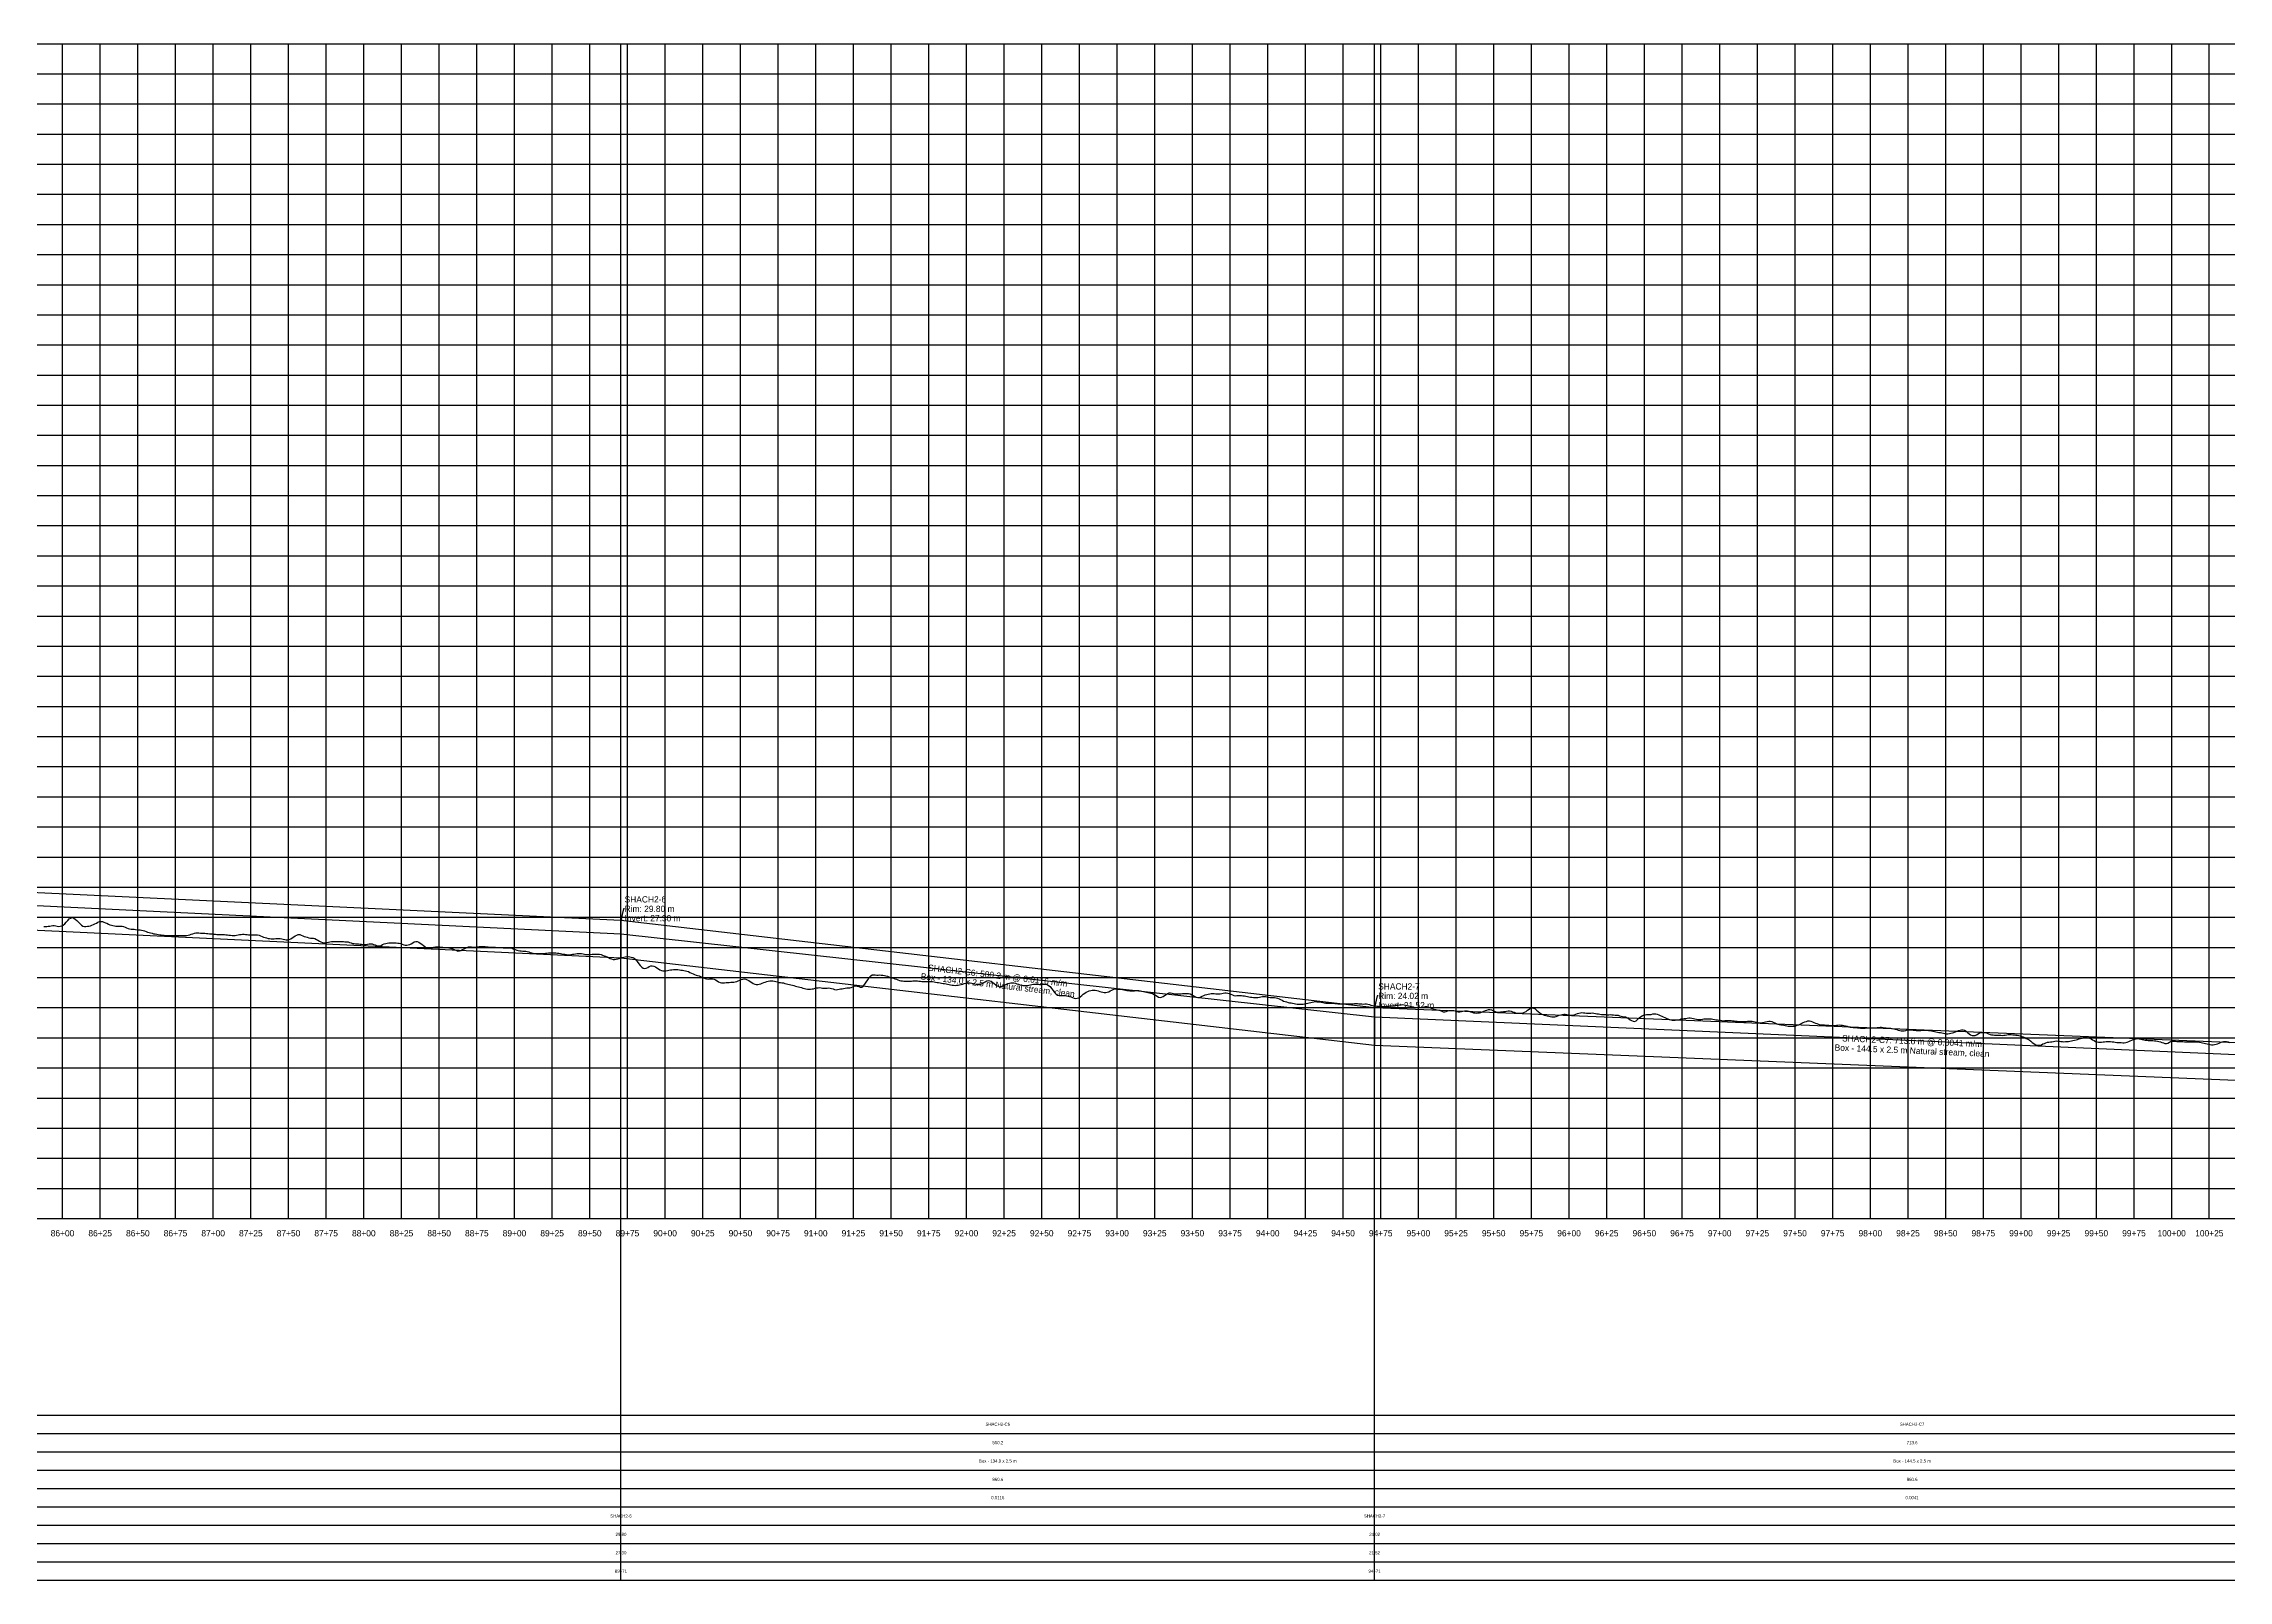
# Model space of a CAD drawing. Extents: x -64 to 11475, y -140 to 887.
# Drawn here: x 8588 to 10038, y -140 to 880 of the extents above; entities that cross this region are included whole.
import ezdxf
from ezdxf.enums import TextEntityAlignment as Align

# ---------------------------------------------------------------- set-up
doc = ezdxf.new("R2010")
doc.units = 0
for name, color, linetype in [('Annotation', 7, 'Continuous'), ('Annotation_Table', 254, 'Continuous'), ('Crown', 7, 'Continuous'), ('Grid', 254, 'Continuous'), ('Grid_Text', 7, 'Continuous'), ('Ground_Elevation', 3, 'Continuous'), ('Hydraulic_Grade', 5, 'Continuous'), ('Invert', 7, 'Continuous'), ('Structure', 7, 'Continuous')]:
    doc.layers.add(name, color=color, linetype=linetype)

msp = doc.modelspace()

# ---------------------------------------------------------------- linework, layer by layer
at = {"layer": 'Annotation', "color": 0}
for points in [[(8973.1, 305.6), (8972.4, 305.6), (8970.7, 298)], [(9473.3, 247.8), (9472.6, 247.8), (9470.9, 240.2)]]:
    msp.add_lwpolyline(points, dxfattribs=at)
for points in [[(8970.7, 298), (8970.5, 299), (8971.3, 298.8)], [(9470.9, 240.2), (9470.7, 241.2), (9471.4, 241)]]:
    msp.add_lwpolyline(points, close=True, dxfattribs=at)
at = {"layer": 'Annotation_Table', "color": 254}
for points in [[(8970.7, -140.2), (8970.7, 880)], [(9470.9, -140.2), (9470.9, 880)], [(-25, -30.5), (11450, -30.5)], [(-25, -42.7), (11450, -42.7)], [(-25, -54.9), (11450, -54.9)], [(-25, -67.1), (11450, -67.1)], [(-25, -79.2), (11450, -79.2)], [(-25, -91.4), (11450, -91.4)], [(-25, -103.6), (11450, -103.6)], [(-25, -115.8), (11450, -115.8)], [(-25, -128), (11450, -128)], [(-25, -140.2), (11450, -140.2)]]:
    msp.add_lwpolyline(points, dxfattribs=at)
at = {"layer": 'Crown', "color": 0}
for points in [[(6187.5, 430.2), (8970.7, 298)], [(8970.7, 298), (8970.7, 298)], [(8970.7, 298), (9470.9, 240.2)], [(9470.9, 240.2), (9470.9, 240.2)], [(9470.9, 240.2), (10184.5, 211.1)]]:
    msp.add_lwpolyline(points, dxfattribs=at)
at = {"layer": 'Grid', "color": 254}
for points in [[(-25, 880), (11450, 880)], [(8600, 100), (8600, 880)], [(8625, 100), (8625, 880)], [(8650, 100), (8650, 880)], [(8675, 100), (8675, 880)], [(8700, 100), (8700, 880)], [(8725, 100), (8725, 880)], [(8750, 100), (8750, 880)], [(8775, 100), (8775, 880)], [(8800, 100), (8800, 880)], [(8825, 100), (8825, 880)], [(8850, 100), (8850, 880)], [(8875, 100), (8875, 880)], [(8900, 100), (8900, 880)], [(8925, 100), (8925, 880)], [(8950, 100), (8950, 880)], [(8975, 100), (8975, 880)], [(9000, 100), (9000, 880)], [(9025, 100), (9025, 880)], [(9050, 100), (9050, 880)], [(9075, 100), (9075, 880)], [(9100, 100), (9100, 880)], [(9125, 100), (9125, 880)], [(9150, 100), (9150, 880)], [(9175, 100), (9175, 880)], [(9200, 100), (9200, 880)], [(9225, 100), (9225, 880)], [(9250, 100), (9250, 880)], [(9275, 100), (9275, 880)], [(9300, 100), (9300, 880)], [(9325, 100), (9325, 880)], [(9350, 100), (9350, 880)], [(9375, 100), (9375, 880)], [(9400, 100), (9400, 880)], [(9425, 100), (9425, 880)], [(9450, 100), (9450, 880)], [(9475, 100), (9475, 880)], [(9500, 100), (9500, 880)], [(9525, 100), (9525, 880)], [(9550, 100), (9550, 880)], [(9575, 100), (9575, 880)], [(9600, 100), (9600, 880)], [(9625, 100), (9625, 880)], [(9650, 100), (9650, 880)], [(9675, 100), (9675, 880)], [(9700, 100), (9700, 880)], [(9725, 100), (9725, 880)], [(9750, 100), (9750, 880)], [(9775, 100), (9775, 880)], [(9800, 100), (9800, 880)], [(9825, 100), (9825, 880)], [(9850, 100), (9850, 880)], [(9875, 100), (9875, 880)], [(9900, 100), (9900, 880)], [(9925, 100), (9925, 880)], [(9950, 100), (9950, 880)], [(9975, 100), (9975, 880)], [(10000, 100), (10000, 880)], [(10025, 100), (10025, 880)], [(-25, 860), (11450, 860)], [(-25, 840), (11450, 840)], [(-25, 820), (11450, 820)], [(-25, 800), (11450, 800)], [(-25, 780), (11450, 780)], [(-25, 760), (11450, 760)], [(-25, 740), (11450, 740)], [(-25, 720), (11450, 720)], [(-25, 700), (11450, 700)], [(-25, 680), (11450, 680)], [(-25, 660), (11450, 660)], [(-25, 640), (11450, 640)], [(-25, 620), (11450, 620)], [(-25, 600), (11450, 600)], [(-25, 580), (11450, 580)], [(-25, 560), (11450, 560)], [(-25, 540), (11450, 540)], [(-25, 520), (11450, 520)], [(-25, 500), (11450, 500)], [(-25, 480), (11450, 480)], [(-25, 460), (11450, 460)], [(-25, 440), (11450, 440)], [(-25, 420), (11450, 420)], [(-25, 400), (11450, 400)], [(-25, 380), (11450, 380)], [(-25, 360), (11450, 360)], [(-25, 340), (11450, 340)], [(-25, 320), (11450, 320)], [(-25, 300), (11450, 300)], [(-25, 280), (11450, 280)], [(-25, 260), (11450, 260)], [(-25, 240), (11450, 240)], [(-25, 220), (11450, 220)], [(-25, 200), (11450, 200)], [(-25, 180), (11450, 180)], [(-25, 160), (11450, 160)], [(-25, 140), (11450, 140)], [(-25, 120), (11450, 120)], [(-25, 100), (11450, 100)]]:
    msp.add_lwpolyline(points, dxfattribs=at)
at = {"layer": 'Ground_Elevation', "color": 3}
msp.add_lwpolyline([(8587.5, 293.9), (8588.5, 293.9), (8589.5, 293.9), (8590.5, 294), (8591.5, 294.2), (8592.5, 294.4), (8593.5, 294.6), (8594.5, 294.5), (8595.5, 294.3), (8596.5, 294), (8597.5, 293.9), (8598.5, 294), (8599.5, 294.3), (8600.5, 294.8), (8601.5, 295.6), (8602.5, 296.7), (8603.5, 297.9), (8604.5, 298.9), (8605.5, 299.5), (8606.5, 299.8), (8607.5, 299.5), (8608.5, 298.8), (8609.5, 297.9), (8610.5, 296.8), (8611.5, 295.8), (8612.5, 294.8), (8613.5, 294.2), (8614.5, 293.9), (8615.5, 293.9), (8616.5, 294.1), (8617.5, 294.2), (8618.5, 294.4), (8619.5, 294.8), (8620.5, 295.2), (8621.5, 295.7), (8622.5, 296.2), (8623.5, 296.7), (8624.5, 297.1), (8625.5, 297.3), (8626.5, 297.1), (8627.5, 296.8), (8628.5, 296.4), (8629.5, 296), (8630.5, 295.5), (8631.5, 295), (8632.5, 294.7), (8633.5, 294.5), (8634.5, 294.3), (8635.5, 294.1), (8636.5, 294.1), (8637.5, 294.1), (8638.5, 294.1), (8639.5, 294.1), (8640.5, 293.8), (8641.5, 293.5), (8642.5, 293), (8643.5, 292.6), (8644.5, 292.3), (8645.5, 292.1), (8646.5, 292), (8647.5, 292), (8648.5, 291.8), (8649.5, 291.6), (8650.5, 291.6), (8651.5, 291.6), (8652.5, 291.5), (8653.5, 291.2), (8654.5, 290.9), (8655.5, 290.5), (8656.5, 290.2), (8657.5, 289.9), (8658.5, 289.6), (8659.5, 289.4), (8660.5, 289.1), (8661.5, 288.9), (8662.5, 288.7), (8663.5, 288.5), (8664.5, 288.4), (8665.5, 288.3), (8666.5, 288.2), (8667.5, 288.1), (8668.5, 287.9), (8669.5, 287.8), (8670.5, 287.8), (8671.5, 287.8), (8672.5, 287.9), (8673.5, 287.9), (8674.5, 288), (8675.5, 288), (8676.5, 288), (8677.5, 287.9), (8678.5, 287.9), (8679.5, 287.8), (8680.5, 287.8), (8681.5, 287.8), (8682.5, 287.9), (8683.5, 288.1), (8684.5, 288.3), (8685.5, 288.7), (8686.5, 289), (8687.5, 289.4), (8688.5, 289.6), (8689.5, 289.6), (8690.5, 289.6), (8691.5, 289.5), (8692.5, 289.4), (8693.5, 289.4), (8694.5, 289.4), (8695.5, 289.3), (8696.5, 289.2), (8697.5, 289.1), (8698.5, 289), (8699.5, 288.9), (8700.5, 288.8), (8701.5, 288.7), (8702.5, 288.6), (8703.5, 288.6), (8704.5, 288.5), (8705.5, 288.5), (8706.5, 288.5), (8707.5, 288.5), (8708.5, 288.4), (8709.5, 288.3), (8710.5, 288.2), (8711.5, 288.1), (8712.5, 288), (8713.5, 287.9), (8714.5, 288), (8715.5, 288.1), (8716.5, 288.3), (8717.5, 288.5), (8718.5, 288.6), (8719.5, 288.8), (8720.5, 288.8), (8721.5, 288.6), (8722.5, 288.5), (8723.5, 288.3), (8724.5, 288.3), (8725.5, 288.4), (8726.5, 288.4), (8727.5, 288.4), (8728.5, 288.4), (8729.5, 288.3), (8730.5, 288.1), (8731.5, 287.7), (8732.5, 287.3), (8733.5, 286.9), (8734.5, 286.6), (8735.5, 286.3), (8736.5, 286), (8737.5, 285.8), (8738.5, 285.6), (8739.5, 285.6), (8740.5, 285.7), (8741.5, 285.8), (8742.5, 285.9), (8743.5, 285.9), (8744.5, 285.9), (8745.5, 285.7), (8746.5, 285.5), (8747.5, 285.2), (8748.5, 285), (8749.5, 285), (8750.5, 285.3), (8751.5, 285.7), (8752.5, 286.4), (8753.5, 287), (8754.5, 287.7), (8755.5, 288.2), (8756.5, 288.6), (8757.5, 288.5), (8758.5, 288.1), (8759.5, 287.6), (8760.5, 287.2), (8761.5, 287), (8762.5, 286.7), (8763.5, 286.4), (8764.5, 286.2), (8765.5, 286.2), (8766.5, 286.1), (8767.5, 285.8), (8768.5, 285.3), (8769.5, 284.7), (8770.5, 284.1), (8771.5, 283.6), (8772.5, 283.2), (8773.5, 283.1), (8774.5, 283.2), (8775.5, 283.3), (8776.5, 283.5), (8777.5, 283.7), (8778.5, 283.9), (8779.5, 283.9), (8780.5, 283.9), (8781.5, 283.9), (8782.5, 283.9), (8783.5, 283.9), (8784.5, 283.9), (8785.5, 283.9), (8786.5, 283.9), (8787.5, 283.8), (8788.5, 283.7), (8789.5, 283.6), (8790.5, 283.3), (8791.5, 283), (8792.5, 282.7), (8793.5, 282.5), (8794.5, 282.4), (8795.5, 282.3), (8796.5, 282.3), (8797.5, 282.2), (8798.5, 282.1), (8799.5, 282), (8800.5, 281.9), (8801.5, 281.9), (8802.5, 282.1), (8803.5, 282.4), (8804.5, 282.4), (8805.5, 282.3), (8806.5, 281.9), (8807.5, 281.6), (8808.5, 281.2), (8809.5, 281), (8810.5, 281), (8811.5, 281.3), (8812.5, 281.9), (8813.5, 282.3), (8814.5, 282.6), (8815.5, 282.8), (8816.5, 283), (8817.5, 283.1), (8818.5, 283.1), (8819.5, 283.1), (8820.5, 283.1), (8821.5, 283), (8822.5, 282.9), (8823.5, 282.8), (8824.5, 282.5), (8825.5, 282.1), (8826.5, 281.8), (8827.5, 281.5), (8828.5, 281.4), (8829.5, 281.6), (8830.5, 281.9), (8831.5, 282.4), (8832.5, 283), (8833.5, 283.6), (8834.5, 283.9), (8835.5, 283.9), (8836.5, 283.5), (8837.5, 282.9), (8838.5, 282.1), (8839.5, 281.3), (8840.5, 280.5), (8841.5, 279.8), (8842.5, 279.4), (8843.5, 279.3), (8844.5, 279.5), (8845.5, 279.8), (8846.5, 280.1), (8847.5, 280.3), (8848.5, 280.4), (8849.5, 280.3), (8850.5, 280.3), (8851.5, 280.2), (8852.5, 280.1), (8853.5, 280), (8854.5, 279.9), (8855.5, 279.9), (8856.5, 279.8), (8857.5, 279.6), (8858.5, 279.3), (8859.5, 278.8), (8860.5, 278.3), (8861.5, 277.9), (8862.5, 277.6), (8863.5, 277.7), (8864.5, 278), (8865.5, 278.5), (8866.5, 279.1), (8867.5, 279.6), (8868.5, 280), (8869.5, 280.3), (8870.5, 280.3), (8871.5, 280.3), (8872.5, 280.2), (8873.5, 280.2), (8874.5, 280.3), (8875.5, 280.4), (8876.5, 280.6), (8877.5, 280.7), (8878.5, 280.6), (8879.5, 280.6), (8880.5, 280.5), (8881.5, 280.4), (8882.5, 280.3), (8883.5, 280.2), (8884.5, 280.2), (8885.5, 280.1), (8886.5, 280.1), (8887.5, 280.1), (8888.5, 280), (8889.5, 280), (8890.5, 279.9), (8891.5, 279.9), (8892.5, 279.8), (8893.5, 279.8), (8894.5, 279.8), (8895.5, 279.8), (8896.5, 279.8), (8897.5, 279.7), (8898.5, 279.4), (8899.5, 278.9), (8900.5, 278.5), (8901.5, 278.1), (8902.5, 277.9), (8903.5, 277.8), (8904.5, 277.7), (8905.5, 277.6), (8906.5, 277.5), (8907.5, 277.4), (8908.5, 277.2), (8909.5, 277), (8910.5, 276.7), (8911.5, 276.4), (8912.5, 276.1), (8913.5, 276), (8914.5, 275.9), (8915.5, 275.9), (8916.5, 275.9), (8917.5, 275.9), (8918.5, 275.9), (8919.5, 276), (8920.5, 276.1), (8921.5, 276.2), (8922.5, 276.3), (8923.5, 276.3), (8924.5, 276.4), (8925.5, 276.4), (8926.5, 276.4), (8927.5, 276.3), (8928.5, 276.2), (8929.5, 276.1), (8930.5, 275.9), (8931.5, 275.7), (8932.5, 275.5), (8933.5, 275.4), (8934.5, 275.2), (8935.5, 275.1), (8936.5, 275.1), (8937.5, 275.2), (8938.5, 275.4), (8939.5, 275.6), (8940.5, 275.8), (8941.5, 276), (8942.5, 276), (8943.5, 276), (8944.5, 275.9), (8945.5, 275.7), (8946.5, 275.5), (8947.5, 275.3), (8948.5, 275.2), (8949.5, 275.2), (8950.5, 275.3), (8951.5, 275.5), (8952.5, 275.6), (8953.5, 275.6), (8954.5, 275.6), (8955.5, 275.5), (8956.5, 275.4), (8957.5, 275.2), (8958.5, 274.9), (8959.5, 274.5), (8960.5, 274.1), (8961.5, 273.7), (8962.5, 273.2), (8963.5, 272.7), (8964.5, 272.3), (8965.5, 272), (8966.5, 271.9), (8967.5, 272.1), (8968.5, 272.3), (8969.5, 272.6), (8970.5, 272.9), (8971.5, 273.3), (8972.5, 273.6), (8973.5, 273.8), (8974.5, 273.9), (8975.5, 273.9), (8976.5, 273.8), (8977.5, 273.6), (8978.5, 273.3), (8979.5, 272.8), (8980.5, 271.9), (8981.5, 270.7), (8982.5, 269.2), (8983.5, 267.9), (8984.5, 266.8), (8985.5, 266.2), (8986.5, 266), (8987.5, 266.3), (8988.5, 266.7), (8989.5, 267.3), (8990.5, 267.7), (8991.5, 267.8), (8992.5, 267.6), (8993.5, 267), (8994.5, 266.4), (8995.5, 265.7), (8996.5, 265.1), (8997.5, 264.7), (8998.5, 264.4), (8999.5, 264.4), (9000.5, 264.4), (9001.5, 264.6), (9002.5, 264.8), (9003.5, 265), (9004.5, 265.1), (9005.5, 265.3), (9006.5, 265.4), (9007.5, 265.4), (9008.5, 265.3), (9009.5, 265.1), (9010.5, 264.9), (9011.5, 264.8), (9012.5, 264.6), (9013.5, 264.5), (9014.5, 264.2), (9015.5, 263.9), (9016.5, 263.4), (9017.5, 262.9), (9018.5, 262.4), (9019.5, 261.9), (9020.5, 261.6), (9021.5, 261.4), (9022.5, 261.1), (9023.5, 260.7), (9024.5, 260.3), (9025.5, 259.8), (9026.5, 259.4), (9027.5, 259.1), (9028.5, 259), (9029.5, 259.1), (9030.5, 259.2), (9031.5, 259.1), (9032.5, 258.8), (9033.5, 258.4), (9034.5, 257.7), (9035.5, 257.1), (9036.5, 256.7), (9037.5, 256.5), (9038.5, 256.4), (9039.5, 256.5), (9040.5, 256.6), (9041.5, 256.7), (9042.5, 256.8), (9043.5, 256.9), (9044.5, 256.9), (9045.5, 257), (9046.5, 257.1), (9047.5, 257.4), (9048.5, 257.8), (9049.5, 258.2), (9050.5, 258.6), (9051.5, 258.9), (9052.5, 259.1), (9053.5, 259), (9054.5, 258.5), (9055.5, 258), (9056.5, 257.4), (9057.5, 256.7), (9058.5, 256.1), (9059.5, 255.6), (9060.5, 255.4), (9061.5, 255.3), (9062.5, 255.5), (9063.5, 255.8), (9064.5, 256.2), (9065.5, 256.6), (9066.5, 257), (9067.5, 257.3), (9068.5, 257.6), (9069.5, 257.8), (9070.5, 257.8), (9071.5, 257.7), (9072.5, 257.5), (9073.5, 257.3), (9074.5, 257.1), (9075.5, 256.8), (9076.5, 256.6), (9077.5, 256.5), (9078.5, 256.5), (9079.5, 256.1), (9080.5, 255.9), (9081.5, 255.7), (9082.5, 255.4), (9083.5, 255.2), (9084.5, 254.9), (9085.5, 254.6), (9086.5, 254.3), (9087.5, 254.1), (9088.5, 253.9), (9089.5, 253.6), (9090.5, 253.3), (9091.5, 253), (9092.5, 252.7), (9093.5, 252.5), (9094.5, 252.3), (9095.5, 252.3), (9096.5, 252.3), (9097.5, 252.4), (9098.5, 252.6), (9099.5, 252.9), (9100.5, 253.1), (9101.5, 253.2), (9102.5, 253.3), (9103.5, 253.2), (9104.5, 253), (9105.5, 252.9), (9106.5, 253), (9107.5, 253), (9108.5, 253.1), (9109.5, 253), (9110.5, 252.8), (9111.5, 252.5), (9112.5, 252.1), (9113.5, 251.9), (9114.5, 252), (9115.5, 252.2), (9116.5, 252.4), (9117.5, 252.6), (9118.5, 252.8), (9119.5, 252.9), (9120.5, 253.1), (9121.5, 253.1), (9122.5, 253.2), (9123.5, 253.4), (9124.5, 253.8), (9125.5, 254.2), (9126.5, 254.4), (9127.5, 254.3), (9128.5, 254.1), (9129.5, 253.7), (9130.5, 253.7), (9131.5, 254.3), (9132.5, 255.5), (9133.5, 256.9), (9134.5, 258.5), (9135.5, 260), (9136.5, 261.1), (9137.5, 261.7), (9138.5, 261.8), (9139.5, 261.7), (9140.5, 261.6), (9141.5, 261.6), (9142.5, 261.7), (9143.5, 261.6), (9144.5, 261.6), (9145.5, 261.4), (9146.5, 261.1), (9147.5, 260.8), (9148.5, 260.4), (9149.5, 260.1), (9150.5, 259.8), (9151.5, 259.5), (9152.5, 259.2), (9153.5, 258.8), (9154.5, 258.4), (9155.5, 258.1), (9156.5, 257.9), (9157.5, 257.7), (9158.5, 257.6), (9159.5, 257.6), (9160.5, 257.6), (9161.5, 257.6), (9162.5, 257.6), (9163.5, 257.6), (9164.5, 257.7), (9165.5, 257.7), (9166.5, 257.7), (9167.5, 257.7), (9168.5, 257.6), (9169.5, 257.5), (9170.5, 257.4), (9171.5, 257.4), (9172.5, 257.4), (9173.5, 257.4), (9174.5, 257.4), (9175.5, 257.4), (9176.5, 257.4), (9177.5, 257.3), (9178.5, 257.2), (9179.5, 257), (9180.5, 256.7), (9181.5, 256.6), (9182.5, 256.4), (9183.5, 256.3), (9184.5, 256.1), (9185.5, 256), (9186.5, 255.9), (9187.5, 255.7), (9188.5, 255.4), (9189.5, 255.1), (9190.5, 254.9), (9191.5, 254.9), (9192.5, 254.8), (9193.5, 254.9), (9194.5, 255), (9195.5, 255.1), (9196.5, 255.3), (9197.5, 255.7), (9198.5, 256), (9199.5, 256.2), (9200.5, 256.3), (9201.5, 256.4), (9202.5, 256.4), (9203.5, 256.3), (9204.5, 256.1), (9205.5, 255.8), (9206.5, 255.6), (9207.5, 255.5), (9208.5, 255.5), (9209.5, 255.7), (9210.5, 256), (9211.5, 256.6), (9212.5, 257.2), (9213.5, 257.7), (9214.5, 258), (9215.5, 257.9), (9216.5, 257.5), (9217.5, 256.8), (9218.5, 256), (9219.5, 255.2), (9220.5, 254.5), (9221.5, 254), (9222.5, 253.9), (9223.5, 254.2), (9224.5, 254.6), (9225.5, 255.1), (9226.5, 255.6), (9227.5, 256), (9228.5, 256.2), (9229.5, 256.4), (9230.5, 256.4), (9231.5, 256.4), (9232.5, 256.2), (9233.5, 255.9), (9234.5, 255.5), (9235.5, 255.1), (9236.5, 254.9), (9237.5, 254.7), (9238.5, 254.6), (9239.5, 254.6), (9240.5, 254.7), (9241.5, 254.9), (9242.5, 255.1), (9243.5, 255.3), (9244.5, 255.5), (9245.5, 255.6), (9246.5, 255.6), (9247.5, 255.5), (9248.5, 255.4), (9249.5, 255.4), (9250.5, 255.6), (9251.5, 255.7), (9252.5, 255.6), (9253.5, 255.3), (9254.5, 254.8), (9255.5, 254), (9256.5, 252.8), (9257.5, 251.4), (9258.5, 250.1), (9259.5, 249), (9260.5, 248.3), (9261.5, 248), (9262.5, 248), (9263.5, 248), (9264.5, 248), (9265.5, 248), (9266.5, 247.8), (9267.5, 247.7), (9268.5, 247.4), (9269.5, 247.1), (9270.5, 246.7), (9271.5, 246.4), (9272.5, 246.1), (9273.5, 246.2), (9274.5, 246.5), (9275.5, 247.2), (9276.5, 248.1), (9277.5, 248.9), (9278.5, 249.7), (9279.5, 250.3), (9280.5, 250.8), (9281.5, 251.1), (9282.5, 251.3), (9283.5, 251.5), (9284.5, 251.6), (9285.5, 251.6), (9286.5, 251.4), (9287.5, 251.2), (9288.5, 250.8), (9289.5, 250.5), (9290.5, 250.2), (9291.5, 250), (9292.5, 250), (9293.5, 250.2), (9294.5, 250.6), (9295.5, 251.2), (9296.5, 251.7), (9297.5, 252.1), (9298.5, 252.4), (9299.5, 252.4), (9300.5, 252.3), (9301.5, 252.3), (9302.5, 252.2), (9303.5, 252), (9304.5, 251.8), (9305.5, 251.6), (9306.5, 251.4), (9307.5, 251.3), (9308.5, 251.2), (9309.5, 251.1), (9310.5, 251.2), (9311.5, 251.2), (9312.5, 251.3), (9313.5, 251.3), (9314.5, 251.3), (9315.5, 251.2), (9316.5, 251), (9317.5, 250.8), (9318.5, 250.5), (9319.5, 250.3), (9320.5, 250.1), (9321.5, 249.9), (9322.5, 249.6), (9323.5, 249.3), (9324.5, 248.8), (9325.5, 248.3), (9326.5, 247.7), (9327.5, 247), (9328.5, 246.7), (9329.5, 246.9), (9330.5, 247.5), (9331.5, 248.1), (9332.5, 248.7), (9333.5, 249.4), (9334.5, 249.9), (9335.5, 249.9), (9336.5, 249.6), (9337.5, 249.3), (9338.5, 249.1), (9339.5, 249.1), (9340.5, 249.1), (9341.5, 249.1), (9342.5, 249.2), (9343.5, 249.3), (9344.5, 249.4), (9345.5, 249.5), (9346.5, 249.5), (9347.5, 249.4), (9348.5, 249.1), (9349.5, 248.6), (9350.5, 248), (9351.5, 247.4), (9352.5, 247), (9353.5, 246.8), (9354.5, 246.8), (9355.5, 247.2), (9356.5, 247.6), (9357.5, 248.1), (9358.5, 248.5), (9359.5, 248.8), (9360.5, 249), (9361.5, 249.1), (9362.5, 249.3), (9363.5, 249.3), (9364.5, 249.3), (9365.5, 249.2), (9366.5, 249.2), (9367.5, 249.2), (9368.5, 249.2), (9369.5, 249.4), (9370.5, 249.7), (9371.5, 249.8), (9372.5, 249.9), (9373.5, 249.7), (9374.5, 249.3), (9375.5, 248.9), (9376.5, 248.4), (9377.5, 248.1), (9378.5, 247.9), (9379.5, 248), (9380.5, 248.1), (9381.5, 248.1), (9382.5, 248), (9383.5, 247.9), (9384.5, 247.8), (9385.5, 247.6), (9386.5, 247.3), (9387.5, 247.1), (9388.5, 247), (9389.5, 246.9), (9390.5, 246.8), (9391.5, 246.8), (9392.5, 246.7), (9393.5, 246.8), (9394.5, 246.9), (9395.5, 247.2), (9396.5, 247.4), (9397.5, 247.5), (9398.5, 247.4), (9399.5, 247.2), (9400.5, 247), (9401.5, 246.8), (9402.5, 246.7), (9403.5, 246.7), (9404.5, 246.7), (9405.5, 246.6), (9406.5, 246.3), (9407.5, 245.8), (9408.5, 245.3), (9409.5, 244.9), (9410.5, 244.4), (9411.5, 244.1), (9412.5, 243.8), (9413.5, 243.5), (9414.5, 243.3), (9415.5, 243.1), (9416.5, 242.9), (9417.5, 242.7), (9418.5, 242.5), (9419.5, 242.4), (9420.5, 242.4), (9421.5, 242.4), (9422.5, 242.4), (9423.5, 242.4), (9424.5, 242.6), (9425.5, 242.8), (9426.5, 243), (9427.5, 243.3), (9428.5, 243.5), (9429.5, 243.7), (9430.5, 243.9), (9431.5, 244), (9432.5, 243.9), (9433.5, 243.9), (9434.5, 243.8), (9435.5, 243.6), (9436.5, 243.4), (9437.5, 243.2), (9438.5, 243), (9439.5, 242.9), (9440.5, 242.9), (9441.5, 242.9), (9442.5, 242.9), (9443.5, 242.9), (9444.5, 242.8), (9445.5, 242.7), (9446.5, 242.6), (9447.5, 242.6), (9448.5, 242.5), (9449.5, 242.5), (9450.5, 242.6), (9451.5, 242.6), (9452.5, 242.6), (9453.5, 242.5), (9454.5, 242.5), (9455.5, 242.5), (9456.5, 242.6), (9457.5, 242.7), (9458.5, 242.7), (9459.5, 242.7), (9460.5, 242.6), (9461.5, 242.5), (9462.5, 242.5), (9463.5, 242.4), (9464.5, 242.5), (9465.5, 242.5), (9466.5, 242.3), (9467.5, 242), (9468.5, 241.7), (9469.5, 241.5), (9470.5, 241.3), (9471.5, 241.1), (9472.5, 241), (9473.5, 240.9), (9474.5, 240.8), (9475.5, 240.8), (9476.5, 240.8), (9477.5, 240.8), (9478.5, 240.9), (9479.5, 240.9), (9480.5, 241), (9481.5, 241.1), (9482.5, 241.2), (9483.5, 241.3), (9484.5, 241.4), (9485.5, 241.6), (9486.5, 241.7), (9487.5, 241.8), (9488.5, 241.9), (9489.5, 242), (9490.5, 241.9), (9491.5, 241.6), (9492.5, 241.4), (9493.5, 241.2), (9494.5, 241), (9495.5, 240.8), (9496.5, 240.5), (9497.5, 240.2), (9498.5, 240.1), (9499.5, 240), (9500.5, 240), (9501.5, 240.1), (9502.5, 240.3), (9503.5, 240.5), (9504.5, 240.7), (9505.5, 240.7), (9506.5, 240.6), (9507.5, 240.2), (9508.5, 239.7), (9509.5, 239.2), (9510.5, 238.9), (9511.5, 238.7), (9512.5, 238.5), (9513.5, 238.4), (9514.5, 238.1), (9515.5, 237.6), (9516.5, 237.3), (9517.5, 237.2), (9518.5, 237.5), (9519.5, 237.9), (9520.5, 238.1), (9521.5, 238.1), (9522.5, 238.1), (9523.5, 238), (9524.5, 237.8), (9525.5, 237.5), (9526.5, 237.3), (9527.5, 237.3), (9528.5, 237.5), (9529.5, 237.7), (9530.5, 237.8), (9531.5, 237.9), (9532.5, 237.9), (9533.5, 237.7), (9534.5, 237.3), (9535.5, 236.9), (9536.5, 236.6), (9537.5, 236.5), (9538.5, 236.4), (9539.5, 236.5), (9540.5, 236.6), (9541.5, 236.8), (9542.5, 237.2), (9543.5, 237.6), (9544.5, 238), (9545.5, 238.4), (9546.5, 238.7), (9547.5, 238.7), (9548.5, 238.5), (9549.5, 238.1), (9550.5, 237.7), (9551.5, 237.3), (9552.5, 237.1), (9553.5, 237.1), (9554.5, 237.2), (9555.5, 237.3), (9556.5, 237.4), (9557.5, 237.5), (9558.5, 237.7), (9559.5, 237.8), (9560.5, 237.8), (9561.5, 237.6), (9562.5, 237.3), (9563.5, 236.9), (9564.5, 236.6), (9565.5, 236.4), (9566.5, 236.3), (9567.5, 236.3), (9568.5, 236.4), (9569.5, 236.6), (9570.5, 237), (9571.5, 237.5), (9572.5, 238.3), (9573.5, 239.1), (9574.5, 239.7), (9575.5, 239.9), (9576.5, 239.7), (9577.5, 239.2), (9578.5, 238.4), (9579.5, 237.4), (9580.5, 236.5), (9581.5, 235.8), (9582.5, 235.4), (9583.5, 235.1), (9584.5, 234.8), (9585.5, 234.5), (9586.5, 234.3), (9587.5, 234.1), (9588.5, 233.9), (9589.5, 233.8), (9590.5, 233.9), (9591.5, 234.1), (9592.5, 234.6), (9593.5, 235), (9594.5, 235.3), (9595.5, 235.5), (9596.5, 235.6), (9597.5, 235.6), (9598.5, 235.5), (9599.5, 235.3), (9600.5, 235.1), (9601.5, 235), (9602.5, 235.1), (9603.5, 235.3), (9604.5, 235.7), (9605.5, 236.1), (9606.5, 236.4), (9607.5, 236.6), (9608.5, 236.7), (9609.5, 236.6), (9610.5, 236.5), (9611.5, 236.4), (9612.5, 236.3), (9613.5, 236.4), (9614.5, 236.4), (9615.5, 236.5), (9616.5, 236.4), (9617.5, 236.2), (9618.5, 236), (9619.5, 235.8), (9620.5, 235.6), (9621.5, 235.5), (9622.5, 235.4), (9623.5, 235.4), (9624.5, 235.4), (9625.5, 235.3), (9626.5, 235.3), (9627.5, 235.4), (9628.5, 235.3), (9629.5, 235.2), (9630.5, 235.1), (9631.5, 235), (9632.5, 234.9), (9633.5, 234.6), (9634.5, 234.4), (9635.5, 234.2), (9636.5, 234), (9637.5, 233.8), (9638.5, 233.3), (9639.5, 232.7), (9640.5, 232), (9641.5, 231.4), (9642.5, 231), (9643.5, 230.9), (9644.5, 231.3), (9645.5, 232.1), (9646.5, 233.2), (9647.5, 234), (9648.5, 234.6), (9649.5, 235), (9650.5, 235.3), (9651.5, 235.4), (9652.5, 235.4), (9653.5, 235.4), (9654.5, 235.5), (9655.5, 235.8), (9656.5, 235.9), (9657.5, 235.8), (9658.5, 235.6), (9659.5, 235.2), (9660.5, 234.8), (9661.5, 234.4), (9662.5, 234), (9663.5, 233.5), (9664.5, 233.1), (9665.5, 232.6), (9666.5, 232.2), (9667.5, 231.9), (9668.5, 231.7), (9669.5, 231.7), (9670.5, 231.7), (9671.5, 231.8), (9672.5, 232), (9673.5, 232.2), (9674.5, 232.5), (9675.5, 232.6), (9676.5, 232.8), (9677.5, 232.9), (9678.5, 233.1), (9679.5, 233.2), (9680.5, 233.2), (9681.5, 233), (9682.5, 232.8), (9683.5, 232.5), (9684.5, 232.3), (9685.5, 232.1), (9686.5, 232.1), (9687.5, 232.2), (9688.5, 232.3), (9689.5, 232.5), (9690.5, 232.6), (9691.5, 232.6), (9692.5, 232.6), (9693.5, 232.6), (9694.5, 232.5), (9695.5, 232.4), (9696.5, 232.2), (9697.5, 232), (9698.5, 231.8), (9699.5, 231.7), (9700.5, 231.6), (9701.5, 231.4), (9702.5, 231.3), (9703.5, 231.4), (9704.5, 231.4), (9705.5, 231.5), (9706.5, 231.5), (9707.5, 231.4), (9708.5, 231.3), (9709.5, 231.2), (9710.5, 231.1), (9711.5, 231), (9712.5, 230.9), (9713.5, 230.8), (9714.5, 230.7), (9715.5, 230.7), (9716.5, 230.8), (9717.5, 230.9), (9718.5, 231), (9719.5, 231.1), (9720.5, 231.1), (9721.5, 231), (9722.5, 230.9), (9723.5, 230.6), (9724.5, 230.3), (9725.5, 230.1), (9726.5, 229.9), (9727.5, 229.9), (9728.5, 230.1), (9729.5, 230.3), (9730.5, 230.6), (9731.5, 230.9), (9732.5, 231.1), (9733.5, 231), (9734.5, 230.8), (9735.5, 230.4), (9736.5, 229.9), (9737.5, 229.4), (9738.5, 229.1), (9739.5, 228.9), (9740.5, 228.7), (9741.5, 228.5), (9742.5, 228.3), (9743.5, 228.1), (9744.5, 227.9), (9745.5, 227.8), (9746.5, 227.7), (9747.5, 227.6), (9748.5, 227.6), (9749.5, 227.7), (9750.5, 228), (9751.5, 228.3), (9752.5, 228.6), (9753.5, 229.1), (9754.5, 229.6), (9755.5, 230.1), (9756.5, 230.6), (9757.5, 230.9), (9758.5, 231.2), (9759.5, 231.3), (9760.5, 231.1), (9761.5, 230.6), (9762.5, 230.2), (9763.5, 229.8), (9764.5, 229.4), (9765.5, 229), (9766.5, 228.7), (9767.5, 228.6), (9768.5, 228.6), (9769.5, 228.5), (9770.5, 228.4), (9771.5, 228.3), (9772.5, 228.3), (9773.5, 228.2), (9774.5, 228.2), (9775.5, 228.2), (9776.5, 228.2), (9777.5, 228.3), (9778.5, 228.4), (9779.5, 228.5), (9780.5, 228.4), (9781.5, 228.4), (9782.5, 228.2), (9783.5, 227.9), (9784.5, 227.6), (9785.5, 227.3), (9786.5, 227.1), (9787.5, 227), (9788.5, 226.9), (9789.5, 226.9), (9790.5, 226.8), (9791.5, 226.7), (9792.5, 226.6), (9793.5, 226.4), (9794.5, 226.3), (9795.5, 226.4), (9796.5, 226.4), (9797.5, 226.6), (9798.5, 226.7), (9799.5, 226.7), (9800.5, 226.7), (9801.5, 226.6), (9802.5, 226.7), (9803.5, 226.7), (9804.5, 226.8), (9805.5, 226.9), (9806.5, 227), (9807.5, 227), (9808.5, 226.9), (9809.5, 226.7), (9810.5, 226.5), (9811.5, 226.4), (9812.5, 226.4), (9813.5, 226.3), (9814.5, 226.2), (9815.5, 226), (9816.5, 225.8), (9817.5, 225.5), (9818.5, 225.1), (9819.5, 224.8), (9820.5, 224.7), (9821.5, 224.6), (9822.5, 224.7), (9823.5, 224.9), (9824.5, 225.2), (9825.5, 225.3), (9826.5, 225.2), (9827.5, 225.2), (9828.5, 225.1), (9829.5, 225), (9830.5, 224.9), (9831.5, 224.9), (9832.5, 224.9), (9833.5, 224.9), (9834.5, 225), (9835.5, 225), (9836.5, 225), (9837.5, 225), (9838.5, 224.9), (9839.5, 224.8), (9840.5, 224.6), (9841.5, 224.4), (9842.5, 224.2), (9843.5, 224), (9844.5, 223.8), (9845.5, 223.6), (9846.5, 223.4), (9847.5, 223.2), (9848.5, 223), (9849.5, 222.8), (9850.5, 222.7), (9851.5, 222.7), (9852.5, 222.8), (9853.5, 223), (9854.5, 223.2), (9855.5, 223.5), (9856.5, 223.9), (9857.5, 224.3), (9858.5, 224.8), (9859.5, 225.1), (9860.5, 225.3), (9861.5, 225.3), (9862.5, 225), (9863.5, 224.4), (9864.5, 223.6), (9865.5, 222.7), (9866.5, 222), (9867.5, 221.5), (9868.5, 221.4), (9869.5, 221.6), (9870.5, 222), (9871.5, 222.6), (9872.5, 223.2), (9873.5, 223.6), (9874.5, 223.6), (9875.5, 223.6), (9876.5, 223.4), (9877.5, 223.1), (9878.5, 222.6), (9879.5, 222.2), (9880.5, 222), (9881.5, 221.9), (9882.5, 221.8), (9883.5, 221.8), (9884.5, 221.8), (9885.5, 221.7), (9886.5, 221.7), (9887.5, 221.6), (9888.5, 221.7), (9889.5, 221.8), (9890.5, 222), (9891.5, 222.1), (9892.5, 222.1), (9893.5, 222.1), (9894.5, 222), (9895.5, 221.9), (9896.5, 221.8), (9897.5, 221.7), (9898.5, 221.5), (9899.5, 221.2), (9900.5, 220.9), (9901.5, 220.6), (9902.5, 220.1), (9903.5, 219.6), (9904.5, 219.1), (9905.5, 218.6), (9906.5, 217.8), (9907.5, 216.8), (9908.5, 216.1), (9909.5, 215.5), (9910.5, 215.1), (9911.5, 215), (9912.5, 215.1), (9913.5, 215.4), (9914.5, 215.9), (9915.5, 216.3), (9916.5, 216.7), (9917.5, 217), (9918.5, 217.1), (9919.5, 217.2), (9920.5, 217.4), (9921.5, 217.5), (9922.5, 217.7), (9923.5, 217.9), (9924.5, 217.8), (9925.5, 217.7), (9926.5, 217.6), (9927.5, 217.5), (9928.5, 217.4), (9929.5, 217.5), (9930.5, 217.5), (9931.5, 217.6), (9932.5, 217.8), (9933.5, 217.9), (9934.5, 218.1), (9935.5, 218.4), (9936.5, 218.6), (9937.5, 218.9), (9938.5, 219.2), (9939.5, 219.5), (9940.5, 219.8), (9941.5, 220.1), (9942.5, 220.3), (9943.5, 220.3), (9944.5, 220), (9945.5, 219.7), (9946.5, 219.3), (9947.5, 218.7), (9948.5, 218.2), (9949.5, 217.6), (9950.5, 217.3), (9951.5, 217.1), (9952.5, 217), (9953.5, 217.1), (9954.5, 217.2), (9955.5, 217.4), (9956.5, 217.5), (9957.5, 217.6), (9958.5, 217.5), (9959.5, 217.5), (9960.5, 217.4), (9961.5, 217.3), (9962.5, 217.1), (9963.5, 216.9), (9964.5, 216.9), (9965.5, 216.8), (9966.5, 216.8), (9967.5, 216.7), (9968.5, 216.7), (9969.5, 216.8), (9970.5, 217.1), (9971.5, 217.5), (9972.5, 217.9), (9973.5, 218.4), (9974.5, 218.8), (9975.5, 219.1), (9976.5, 219.4), (9977.5, 219.5), (9978.5, 219.4), (9979.5, 219.1), (9980.5, 218.8), (9981.5, 218.6), (9982.5, 218.5), (9983.5, 218.4), (9984.5, 218.3), (9985.5, 218.3), (9986.5, 218.2), (9987.5, 218.2), (9988.5, 218), (9989.5, 217.9), (9990.5, 217.7), (9991.5, 217.6), (9992.5, 217.3), (9993.5, 216.9), (9994.5, 216.6), (9995.5, 216.2), (9996.5, 216.2), (9997.5, 216.5), (9998.5, 217.1), (9999.5, 217.5), (10000.5, 217.7), (10001.5, 217.8), (10002.5, 217.7), (10003.5, 217.5), (10004.5, 217.5), (10005.5, 217.5), (10006.5, 217.5), (10007.5, 217.5), (10008.5, 217.4), (10009.5, 217.3), (10010.5, 217.2), (10011.5, 217.2), (10012.5, 217.2), (10013.5, 217.3), (10014.5, 217.4), (10015.5, 217.4), (10016.5, 217.4), (10017.5, 217.3), (10018.5, 217.1), (10019.5, 216.9), (10020.5, 216.7), (10021.5, 216.4), (10022.5, 216.2), (10023.5, 215.9), (10024.5, 215.7), (10025.5, 215.5), (10026.5, 215.4), (10027.5, 215.3), (10028.5, 215.5), (10029.5, 215.7), (10030.5, 216), (10031.5, 216.4), (10032.5, 216.8), (10033.5, 217.2), (10034.5, 217.5), (10035.5, 217.6), (10036.5, 217.6), (10037.5, 217.4), (10038.5, 216.9)], dxfattribs=at)
at = {"layer": 'Hydraulic_Grade', "color": 5}
for points in [[(6187.5, 423.9), (8970.7, 289.1)], [(8970.7, 289.1), (8970.7, 289.1)], [(8970.7, 289.1), (9470.9, 233.9)], [(9470.9, 233.9), (9470.9, 233.9)], [(9470.9, 233.9), (10184.5, 202.8)]]:
    msp.add_lwpolyline(points, dxfattribs=at)
at = {"layer": 'Invert', "color": 0}
for points in [[(6187.5, 405.2), (8970.7, 273)], [(8970.7, 273), (8970.7, 273)], [(8970.7, 273), (9470.9, 215.2)], [(9470.9, 215.2), (9470.9, 215.2)], [(9470.9, 215.2), (10184.5, 186.1)]]:
    msp.add_lwpolyline(points, dxfattribs=at)
at = {"layer": 'Structure', "color": 0}
for points in [[(8970.7, 298), (8970.7, 273)], [(8970.7, 298), (8970.7, 273)], [(9470.9, 240.2), (9470.9, 215.2)], [(9470.9, 240.2), (9470.9, 215.2)]]:
    msp.add_lwpolyline(points, dxfattribs=at)

# ---------------------------------------------------------------- texts
at = {"layer": 'Annotation', "color": 0}
for s, height, p in [('SHACH2-6', 4.17, (8973.1, 311.9)), ('Rim: 29.80 m', 4.167, (8973.1, 305.6)), ('Invert: 27.30 m', 4.167, (8973.1, 299.4)), ('SHACH2-7', 4.17, (9473.3, 254.1)), ('Rim: 24.02 m', 4.167, (9473.3, 247.8)), ('Invert: 21.52 m', 4.167, (9473.3, 241.6))]:
    msp.add_text(s, height=height, dxfattribs=at).set_placement(p, align=Align.MIDDLE_LEFT)
for s, rotation, p in [('Box - 134.0 x 2.5 m Natural stream, clean', 353.4115, (9220.8, 255)), ('SHACH2-C6: 500.2 m @ 0.0116 m/m', 353.4115, (9220.8, 261.3)), ('SHACH2-C7: 713.6 m @ 0.0041 m/m', 357.6593, (9827.7, 217.8)), ('Box - 144.5 x 2.5 m Natural stream, clean', 357.6593, (9827.7, 211.5))]:
    msp.add_text(s, height=4.167, rotation=rotation, dxfattribs=at).set_placement(p, align=Align.MIDDLE_CENTER)
at = {"layer": 'Annotation_Table', "color": 0}
for s, height, p in [('SHACH2-C6', 2.08, (9220.8, -36.6)), ('SHACH2-C7', 2.08, (9827.7, -36.6)), ('500.2', 2.08, (9220.8, -48.8)), ('713.6', 2.08, (9827.7, -48.8)), ('Box - 134.0 x 2.5 m', 2.083, (9220.8, -61)), ('860.6', 2.08, (9220.8, -73.2)), ('Box - 144.5 x 2.5 m', 2.083, (9827.7, -61)), ('860.6', 2.08, (9827.7, -73.2)), ('0.0116', 2.08, (9220.8, -85.3)), ('0.0041', 2.08, (9827.7, -85.3)), ('SHACH2-6', 2.08, (8970.7, -97.5)), ('SHACH2-7', 2.08, (9470.9, -97.5)), ('29.80', 2.08, (8970.7, -109.7)), ('24.02', 2.08, (9470.9, -109.7)), ('27.30', 2.08, (8970.7, -121.9)), ('21.52', 2.08, (9470.9, -121.9)), ('89+71', 2.08, (8970.7, -134.1)), ('94+71', 2.08, (9470.9, -134.1))]:
    msp.add_text(s, height=height, dxfattribs=at).set_placement(p, align=Align.MIDDLE_CENTER)
at = {"layer": 'Grid_Text', "color": 0}
for s, p in [('86+00', (8600, 92.3)), ('86+25', (8625, 92.3)), ('86+50', (8650, 92.3)), ('86+75', (8675, 92.3)), ('87+00', (8700, 92.3)), ('87+25', (8725, 92.3)), ('87+50', (8750, 92.3)), ('87+75', (8775, 92.3)), ('88+00', (8800, 92.3)), ('88+25', (8825, 92.3)), ('88+50', (8850, 92.3)), ('88+75', (8875, 92.3)), ('89+00', (8900, 92.3)), ('89+25', (8925, 92.3)), ('89+50', (8950, 92.3)), ('89+75', (8975, 92.3)), ('90+00', (9000, 92.3)), ('90+25', (9025, 92.3)), ('90+50', (9050, 92.3)), ('90+75', (9075, 92.3)), ('91+00', (9100, 92.3)), ('91+25', (9125, 92.3)), ('91+50', (9150, 92.3)), ('91+75', (9175, 92.3)), ('92+00', (9200, 92.3)), ('92+25', (9225, 92.3)), ('92+50', (9250, 92.3)), ('92+75', (9275, 92.3)), ('93+00', (9300, 92.3)), ('93+25', (9325, 92.3)), ('93+50', (9350, 92.3)), ('93+75', (9375, 92.3)), ('94+00', (9400, 92.3)), ('94+25', (9425, 92.3)), ('94+50', (9450, 92.3)), ('94+75', (9475, 92.3)), ('95+00', (9500, 92.3)), ('95+25', (9525, 92.3)), ('95+50', (9550, 92.3)), ('95+75', (9575, 92.3)), ('96+00', (9600, 92.3)), ('96+25', (9625, 92.3)), ('96+50', (9650, 92.3)), ('96+75', (9675, 92.3)), ('97+00', (9700, 92.3)), ('97+25', (9725, 92.3)), ('97+50', (9750, 92.3)), ('97+75', (9775, 92.3)), ('98+00', (9800, 92.3)), ('98+25', (9825, 92.3)), ('98+50', (9850, 92.3)), ('98+75', (9875, 92.3)), ('99+00', (9900, 92.3)), ('99+25', (9925, 92.3)), ('99+50', (9950, 92.3)), ('99+75', (9975, 92.3)), ('100+00', (10000, 92.3)), ('100+25', (10025, 92.3))]:
    msp.add_text(s, height=4.17, dxfattribs=at).set_placement(p, align=Align.TOP_CENTER)

doc.saveas('drawing.dxf')
